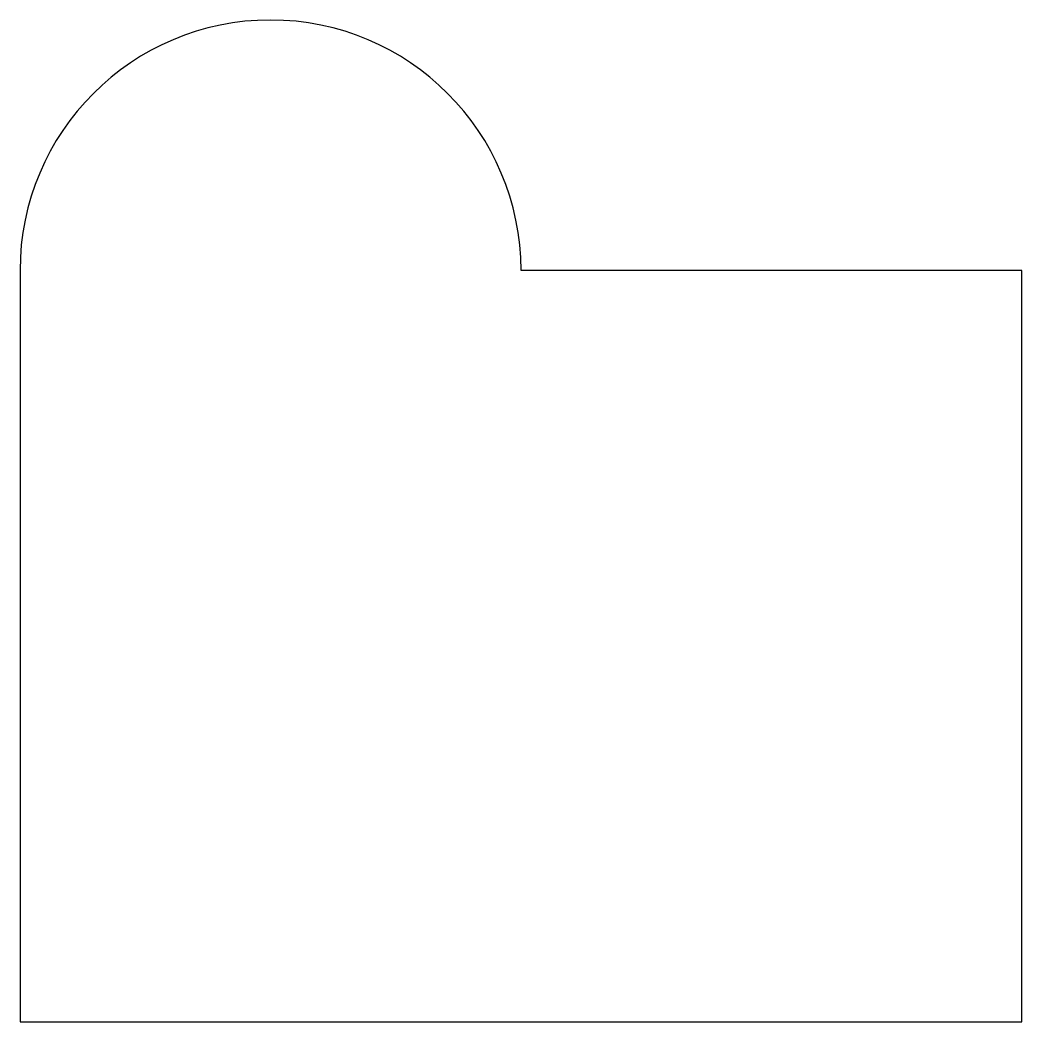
# Model space of a CAD drawing. Header units: millimetres. Extents: x 0 to 4000, y 0 to 4000.
import ezdxf

# ---------------------------------------------------------------- set-up
doc = ezdxf.new("R2010")
doc.units = ezdxf.units.MM

msp = doc.modelspace()

# ---------------------------------------------------------------- linework, layer by layer
at = {"layer": 'A-WALL'}
for p, q in [((0, 3000), (0, 0)), ((4000, 3000), (2000, 3000)), ((4000, 0), (4000, 3000)), ((0, 0), (4000, 0))]:
    msp.add_line(p, q, dxfattribs=at)
msp.add_arc((1000, 3000), 1000, 0, 180, dxfattribs=at)

doc.saveas('drawing.dxf')
